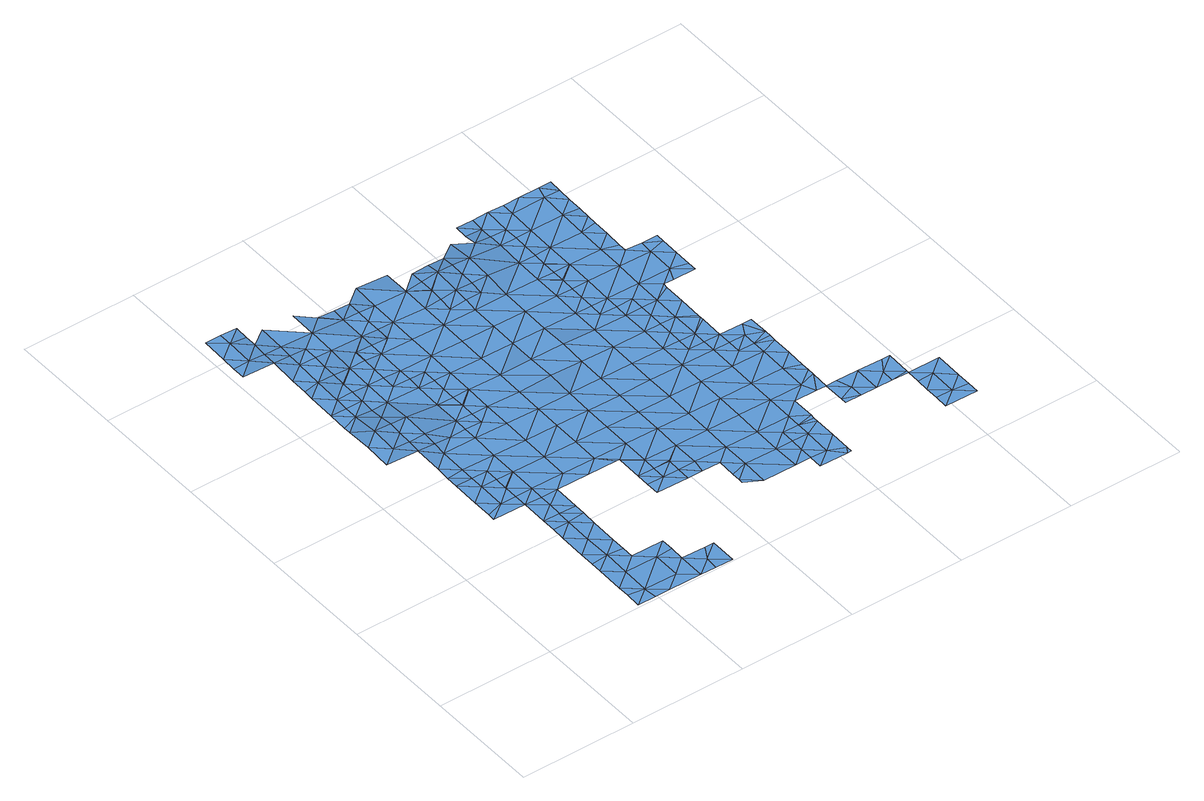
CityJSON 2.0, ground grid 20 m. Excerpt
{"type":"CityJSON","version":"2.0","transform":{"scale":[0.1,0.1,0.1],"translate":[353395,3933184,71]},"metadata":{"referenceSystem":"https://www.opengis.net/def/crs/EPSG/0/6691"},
"CityObjects":{
"waterbody1":{"type":"WaterBody","attributes":{"name":"4","class":"1140","function":"1","WaterBodyRiverFloodingRiskAttribute.description":"2","WaterBodyRiverFloodingRiskAttribute.rankOrg":"2","WaterBodyRiverFloodingRiskAttribute.adminType":"2","WaterBodyRiverFloodingRiskAttribute.scale":"L1"},"geometry":[{"type":"MultiSurface","lod":"1","boundaries":[[[0,1,2]],[[3,1,4]],[[1,0,4]],[[3,5,6]],[[5,3,4]],[[0,7,4]],[[8,9,10]],[[10,11,8]],[[12,6,5]],[[9,13,14]],[[11,15,8]],[[7,16,4]],[[8,13,9]],[[4,16,5]],[[17,13,7]],[[18,12,5]],[[17,14,13]],[[15,19,8]],[[13,16,7]],[[20,18,5]],[[19,21,8]],[[8,21,13]],[[5,16,20]],[[13,22,16]],[[21,22,13]],[[23,18,20]],[[24,21,19]],[[22,25,16]],[[20,26,23]],[[20,16,25]],[[27,22,21]],[[20,28,26]],[[27,21,24]],[[20,25,28]],[[29,30,31]],[[32,31,30]],[[33,32,30]],[[34,25,22]],[[35,36,37]],[[30,38,33]],[[39,40,41]],[[38,36,35]],[[42,27,24]],[[39,26,40]],[[35,33,38]],[[26,28,40]],[[43,34,22]],[[29,44,30]],[[43,22,27]],[[25,45,28]],[[46,41,47]],[[48,36,38]],[[49,46,47]],[[41,40,47]],[[50,49,47]],[[30,51,38]],[[52,27,42]],[[51,30,44]],[[53,50,54]],[[55,43,27]],[[50,47,54]],[[44,53,54]],[[52,55,27]],[[40,28,45]],[[56,57,58]],[[59,57,56]],[[25,34,45]],[[48,38,60]],[[40,61,47]],[[54,51,44]],[[57,52,58]],[[60,38,62]],[[61,40,45]],[[43,63,34]],[[55,52,57]],[[62,38,64]],[[38,51,64]],[[59,65,57]],[[54,47,66]],[[67,43,55]],[[64,68,62]],[[47,61,66]],[[69,70,71]],[[72,62,68]],[[65,73,57]],[[45,34,63]],[[74,61,45]],[[75,72,68]],[[51,54,76]],[[43,67,63]],[[71,77,78]],[[76,54,66]],[[79,64,51]],[[68,80,75]],[[78,73,65]],[[71,70,77]],[[81,75,80]],[[82,67,55]],[[77,73,78]],[[83,81,80]],[[61,84,66]],[[55,57,82]],[[85,51,76]],[[45,63,74]],[[80,86,83]],[[70,87,77]],[[82,57,73]],[[68,64,79]],[[67,88,63]],[[84,61,74]],[[89,90,91]],[[51,85,79]],[[91,92,93]],[[87,94,77]],[[90,92,91]],[[77,94,73]],[[88,67,82]],[[93,92,87]],[[95,86,80]],[[96,66,84]],[[97,85,76]],[[98,68,79]],[[76,66,99]],[[80,68,95]],[[100,82,73]],[[74,63,101]],[[99,66,96]],[[97,79,85]],[[95,68,98]],[[102,84,74]],[[63,88,101]],[[101,103,74]],[[87,92,94]],[[104,92,90]],[[103,102,74]],[[100,73,94]],[[79,105,98]],[[97,76,99]],[[82,106,88]],[[84,102,96]],[[100,106,82]],[[107,86,95]],[[108,94,92]],[[109,95,98]],[[88,110,101]],[[79,111,105]],[[104,108,92]],[[98,105,112]],[[102,113,96]],[[79,97,111]],[[98,112,109]],[[114,100,94]],[[113,115,96]],[[116,95,109]],[[117,95,116]],[[108,114,94]],[[118,97,99]],[[88,106,110]],[[110,119,101]],[[99,96,115]],[[120,95,117]],[[121,105,111]],[[103,101,119]],[[118,111,97]],[[122,102,103]],[[123,108,104]],[[124,125,100]],[[126,122,103]],[[118,99,115]],[[123,104,127]],[[102,122,113]],[[121,111,128]],[[100,114,124]],[[106,100,125]],[[106,129,110]],[[103,119,126]],[[130,128,111]],[[131,132,108]],[[108,132,114]],[[125,129,106]],[[108,123,131]],[[110,133,119]],[[111,118,130]],[[129,133,110]],[[132,134,114]],[[133,126,119]],[[115,113,135]],[[135,113,122]],[[114,136,124]],[[130,137,128]],[[135,138,115]],[[139,128,137]],[[140,137,141]],[[140,139,137]],[[124,136,125]],[[118,115,138]],[[118,142,130]],[[143,144,145]],[[132,146,134]],[[136,114,134]],[[145,141,143]],[[122,126,147]],[[148,135,122]],[[141,137,143]],[[125,149,129]],[[147,126,133]],[[147,148,122]],[[118,138,142]],[[130,150,137]],[[146,151,134]],[[152,144,143]],[[149,125,136]],[[129,153,133]],[[138,135,154]],[[151,146,155]],[[130,142,156]],[[133,157,147]],[[158,159,138]],[[160,134,151]],[[138,159,142]],[[136,134,160]],[[158,138,154]],[[153,129,149]],[[143,161,152]],[[143,137,150]],[[154,135,162]],[[130,156,150]],[[153,163,133]],[[135,148,162]],[[157,164,147]],[[165,149,136]],[[164,166,147]],[[147,166,148]],[[133,163,157]],[[167,168,142]],[[142,168,156]],[[142,159,167]],[[143,169,161]],[[170,154,162]],[[168,171,156]],[[143,150,169]],[[172,173,148]],[[136,160,165]],[[172,148,166]],[[174,175,156]],[[156,176,150]],[[177,153,149]],[[156,171,174]],[[162,148,173]],[[178,157,163]],[[162,179,170]],[[180,161,169]],[[156,175,176]],[[153,181,163]],[[182,179,162]],[[160,183,165]],[[184,185,150]],[[150,185,169]],[[162,173,182]],[[150,176,184]],[[149,165,186]],[[187,188,163]],[[153,177,181]],[[163,181,187]],[[178,163,188]],[[189,190,169]],[[149,186,177]],[[183,191,165]],[[169,185,189]],[[180,169,190]],[[192,186,165]],[[191,183,193]],[[192,165,191]],[[194,181,177]],[[195,196,186]],[[195,186,192]],[[177,186,196]],[[177,197,194]],[[197,177,196]],[[198,194,197]]]}]},
"waterbody2":{"type":"WaterBody","attributes":{"name":"4","class":"1140","function":"1","WaterBodyRiverFloodingRiskAttribute.description":"2","WaterBodyRiverFloodingRiskAttribute.rankOrg":"1","WaterBodyRiverFloodingRiskAttribute.adminType":"2","WaterBodyRiverFloodingRiskAttribute.scale":"L1"},"geometry":[{"type":"MultiSurface","lod":"1","boundaries":[[[199,200,201]],[[200,199,202]],[[202,199,203]],[[199,9,203]],[[202,203,2]],[[14,203,9]],[[14,17,203]],[[0,2,203]],[[9,199,10]],[[17,7,203]],[[10,199,11]],[[199,201,11]],[[203,7,0]]]}]},
"waterbody3":{"type":"WaterBody","attributes":{"name":"4","class":"1140","function":"1","WaterBodyRiverFloodingRiskAttribute.description":"2","WaterBodyRiverFloodingRiskAttribute.rankOrg":"1","WaterBodyRiverFloodingRiskAttribute.adminType":"2","WaterBodyRiverFloodingRiskAttribute.scale":"L1"},"geometry":[{"type":"MultiSurface","lod":"1","boundaries":[[[204,205,206]],[[204,206,6]],[[6,207,204]],[[208,209,210]],[[211,212,210]],[[213,214,215]],[[214,212,205]],[[215,214,204]],[[204,214,205]],[[211,210,216]],[[217,216,210]],[[209,217,210]],[[210,218,208]],[[218,210,214]],[[212,214,210]],[[218,214,213]],[[204,207,215]]]}]},
"waterbody4":{"type":"WaterBody","attributes":{"name":"4","class":"1140","function":"1","WaterBodyRiverFloodingRiskAttribute.description":"2","WaterBodyRiverFloodingRiskAttribute.rankOrg":"3","WaterBodyRiverFloodingRiskAttribute.adminType":"2","WaterBodyRiverFloodingRiskAttribute.scale":"L1"},"geometry":[{"type":"MultiSurface","lod":"1","boundaries":[[[6,12,207]],[[207,219,215]],[[207,12,219]],[[220,218,213]],[[220,215,219]],[[213,215,220]],[[12,18,219]],[[221,222,223]],[[224,209,208]],[[225,226,223]],[[208,218,224]],[[218,220,224]],[[223,222,225]],[[227,219,18]],[[228,229,230]],[[228,209,229]],[[231,226,225]],[[209,224,229]],[[220,219,227]],[[232,224,220]],[[222,233,225]],[[23,227,18]],[[227,232,220]],[[234,230,235]],[[236,234,235]],[[230,229,235]],[[237,236,235]],[[238,231,225]],[[229,224,31]],[[232,239,224]],[[240,233,241]],[[238,225,233]],[[31,32,229]],[[241,237,240]],[[32,33,229]],[[23,26,227]],[[237,235,240]],[[224,239,31]],[[235,229,33]],[[26,39,227]],[[33,35,235]],[[238,233,240]],[[39,41,227]],[[227,41,232]],[[35,37,235]],[[235,37,240]],[[41,46,232]],[[29,31,239]],[[49,50,232]],[[232,46,49]],[[242,238,240]],[[37,242,240]],[[239,232,50]],[[239,44,29]],[[53,44,239]],[[36,242,37]],[[239,50,53]],[[243,238,244]],[[36,48,242]],[[244,238,245]],[[238,242,245]],[[244,245,246]],[[48,60,242]],[[247,246,245]],[[72,75,242]],[[242,60,72]],[[245,242,75]],[[72,60,62]],[[83,247,245]],[[75,81,245]],[[81,83,245]]]}]},
"waterbody5":{"type":"WaterBody","attributes":{"name":"4","class":"1140","function":"1","WaterBodyRiverFloodingRiskAttribute.description":"2","WaterBodyRiverFloodingRiskAttribute.rankOrg":"2","WaterBodyRiverFloodingRiskAttribute.adminType":"2","WaterBodyRiverFloodingRiskAttribute.scale":"L1"},"geometry":[{"type":"MultiSurface","lod":"1","boundaries":[[[248,249,221]],[[223,248,221]],[[250,251,248]],[[251,249,248]],[[226,248,223]],[[248,226,252]],[[252,250,248]],[[252,253,254]],[[255,253,252]],[[255,252,226]],[[254,256,252]],[[252,256,250]]]}]},
"waterbody6":{"type":"WaterBody","attributes":{"name":"4","class":"1140","function":"1","WaterBodyRiverFloodingRiskAttribute.description":"2","WaterBodyRiverFloodingRiskAttribute.rankOrg":"1","WaterBodyRiverFloodingRiskAttribute.adminType":"2","WaterBodyRiverFloodingRiskAttribute.scale":"L1"},"geometry":[{"type":"MultiSurface","lod":"1","boundaries":[[[257,15,11]],[[19,15,257]],[[257,258,259]],[[11,258,257]],[[260,19,257]],[[259,260,257]]]}]},
"waterbody7":{"type":"WaterBody","attributes":{"name":"4","class":"1140","function":"1","WaterBodyRiverFloodingRiskAttribute.description":"2","WaterBodyRiverFloodingRiskAttribute.rankOrg":"2","WaterBodyRiverFloodingRiskAttribute.adminType":"2","WaterBodyRiverFloodingRiskAttribute.scale":"L1"},"geometry":[{"type":"MultiSurface","lod":"1","boundaries":[[[261,262,263]],[[264,265,266]],[[266,267,264]],[[267,268,264]],[[269,265,264]],[[270,271,272]],[[264,268,263]],[[267,273,268]],[[271,263,268]],[[270,263,271]],[[261,263,270]],[[274,275,276]],[[277,270,278]],[[278,270,272]],[[279,278,272]],[[278,279,280]],[[278,280,281]],[[281,277,278]],[[269,263,262]],[[264,263,269]],[[282,265,269]],[[282,283,265]],[[273,284,268]],[[271,285,272]],[[268,285,271]],[[285,268,286]],[[284,286,268]],[[287,265,288]],[[266,265,287]],[[265,283,289]],[[283,276,289]],[[276,275,289]],[[259,275,274]],[[259,258,275]],[[258,290,275]],[[291,275,290]],[[260,259,274]],[[275,291,289]],[[288,289,291]],[[289,288,265]]]}]},
"waterbody8":{"type":"WaterBody","attributes":{"name":"4","class":"1140","function":"1","WaterBodyRiverFloodingRiskAttribute.description":"2","WaterBodyRiverFloodingRiskAttribute.rankOrg":"2","WaterBodyRiverFloodingRiskAttribute.adminType":"2","WaterBodyRiverFloodingRiskAttribute.scale":"L1"},"geometry":[{"type":"MultiSurface","lod":"1","boundaries":[[[241,233,292]],[[221,293,292]],[[222,221,292]],[[233,222,292]],[[228,294,209]],[[228,230,294]],[[294,230,295]],[[295,234,236]],[[292,295,237]],[[294,296,216]],[[295,292,293]],[[230,234,295]],[[292,237,241]],[[216,217,294]],[[217,209,294]],[[297,296,295]],[[294,295,296]],[[297,295,293]],[[236,237,295]]]}]},
"waterbody9":{"type":"WaterBody","attributes":{"name":"4","class":"1140","function":"1","WaterBodyRiverFloodingRiskAttribute.description":"2","WaterBodyRiverFloodingRiskAttribute.rankOrg":"1","WaterBodyRiverFloodingRiskAttribute.adminType":"2","WaterBodyRiverFloodingRiskAttribute.scale":"L1"},"geometry":[{"type":"MultiSurface","lod":"1","boundaries":[[[59,56,298]],[[78,65,59]],[[78,59,298]],[[299,300,298]],[[300,69,298]],[[298,56,299]],[[78,298,71]],[[298,69,71]]]}]},
"waterbody10":{"type":"WaterBody","attributes":{"name":"4","class":"1140","function":"1","WaterBodyRiverFloodingRiskAttribute.description":"2","WaterBodyRiverFloodingRiskAttribute.rankOrg":"3","WaterBodyRiverFloodingRiskAttribute.adminType":"2","WaterBodyRiverFloodingRiskAttribute.scale":"L1"},"geometry":[{"type":"MultiSurface","lod":"1","boundaries":[[[145,301,141]],[[302,128,139]],[[121,128,302]],[[141,301,302]],[[117,116,301]],[[139,140,302]],[[302,140,141]],[[116,109,301]],[[109,302,301]],[[109,112,302]],[[303,120,301]],[[120,117,301]],[[144,303,301]],[[144,301,145]],[[105,121,302]],[[112,105,302]]]}]},
"waterbody11":{"type":"WaterBody","attributes":{"name":"4","class":"1140","function":"1","WaterBodyRiverFloodingRiskAttribute.description":"2","WaterBodyRiverFloodingRiskAttribute.rankOrg":"1","WaterBodyRiverFloodingRiskAttribute.adminType":"2","WaterBodyRiverFloodingRiskAttribute.scale":"L1"},"geometry":[{"type":"MultiSurface","lod":"1","boundaries":[[[304,155,146]],[[305,306,307]],[[131,308,132]],[[146,132,308]],[[146,308,304]],[[304,308,309]],[[131,123,308]],[[306,310,307]],[[309,308,310]],[[310,123,127]],[[127,311,310]],[[310,306,309]],[[123,310,308]],[[310,311,307]]]}]},
"waterbody12":{"type":"WaterBody","attributes":{"name":"4","class":"1140","function":"1","WaterBodyRiverFloodingRiskAttribute.description":"2","WaterBodyRiverFloodingRiskAttribute.rankOrg":"1","WaterBodyRiverFloodingRiskAttribute.adminType":"2","WaterBodyRiverFloodingRiskAttribute.scale":"L1"},"geometry":[{"type":"MultiSurface","lod":"1","boundaries":[[[312,313,314]],[[315,316,317]],[[315,318,316]],[[315,319,318]],[[320,321,322]],[[323,324,325]],[[326,325,324]],[[326,327,325]],[[326,314,327]],[[328,314,326]],[[329,314,328]],[[329,330,314]],[[329,316,330]],[[331,316,329]],[[331,332,316]],[[331,333,332]],[[334,335,336]],[[335,334,337]],[[179,331,338]],[[159,338,339]],[[338,329,339]],[[167,159,339]],[[171,168,328]],[[168,339,328]],[[174,171,328]],[[174,328,175]],[[175,328,176]],[[184,176,326]],[[184,326,185]],[[340,341,188]],[[340,336,341]],[[178,188,341]],[[164,341,166]],[[335,166,341]],[[167,339,168]],[[158,338,159]],[[172,166,335]],[[341,336,335]],[[342,343,332]],[[344,332,343]],[[342,332,333]],[[331,329,338]],[[345,327,313]],[[345,346,327]],[[347,325,346]],[[347,348,325]],[[322,323,348]],[[312,314,330]],[[339,329,328]],[[176,328,326]],[[314,313,327]],[[327,346,325]],[[348,323,325]],[[323,321,349]],[[185,326,324]],[[321,323,322]],[[316,318,330]],[[332,317,316]],[[344,317,332]],[[189,185,324]],[[180,190,350]],[[351,352,350]],[[190,353,350]],[[353,351,350]],[[349,354,323]],[[354,324,323]],[[190,324,354]],[[355,333,331]],[[356,333,355]],[[337,355,335]],[[173,335,355]],[[173,172,335]],[[154,170,338]],[[170,179,338]],[[182,355,179]],[[182,173,355]],[[158,154,338]],[[164,157,341]],[[157,178,341]],[[337,356,355]],[[355,331,179]],[[357,354,349]],[[357,353,354]],[[353,190,354]],[[358,161,350]],[[350,161,180]],[[350,352,358]],[[189,324,190]]]}]},
"waterbody13":{"type":"WaterBody","attributes":{"name":"4","class":"1140","function":"1","WaterBodyRiverFloodingRiskAttribute.description":"2","WaterBodyRiverFloodingRiskAttribute.rankOrg":"1","WaterBodyRiverFloodingRiskAttribute.adminType":"2","WaterBodyRiverFloodingRiskAttribute.scale":"L1"},"geometry":[{"type":"MultiSurface","lod":"1","boundaries":[[[359,360,361]],[[362,188,187]],[[181,194,362]],[[187,181,362]],[[198,359,194]],[[361,188,362]],[[194,359,362]],[[359,361,362]]]}]},
"waterbody14":{"type":"WaterBody","attributes":{"name":"4","class":"1140","function":"1","WaterBodyRiverFloodingRiskAttribute.description":"2","WaterBodyRiverFloodingRiskAttribute.rankOrg":"1","WaterBodyRiverFloodingRiskAttribute.adminType":"2","WaterBodyRiverFloodingRiskAttribute.scale":"L1"},"geometry":[{"type":"MultiSurface","lod":"1","boundaries":[[[363,364,365]],[[366,364,363]],[[363,367,368]],[[368,366,363]],[[364,369,365]],[[370,371,364]],[[367,193,368]],[[372,366,368]],[[370,364,366]],[[371,370,373]],[[371,369,364]],[[374,375,372]],[[368,374,372]],[[193,374,368]]]}]},
"waterbody15":{"type":"WaterBody","attributes":{"name":"4","class":"1140","function":"1","WaterBodyRiverFloodingRiskAttribute.description":"2","WaterBodyRiverFloodingRiskAttribute.rankOrg":"1","WaterBodyRiverFloodingRiskAttribute.adminType":"2","WaterBodyRiverFloodingRiskAttribute.scale":"L1"},"geometry":[{"type":"MultiSurface","lod":"1","boundaries":[[[376,377,378]],[[379,376,373]],[[378,373,376]],[[380,381,382]],[[376,382,377]],[[383,382,376]],[[382,381,384]],[[383,380,382]],[[377,382,385]],[[385,382,384]],[[383,376,379]]]}]}
},
"vertices":[
[144,376,1],[116,397,2],[116,377,1],[117,422,2],[144,399,2],[145,445,2],[117,469,5],[172,376,1],[200,306,1],[171,329,1],[171,306,1],[171,283,1],[146,468,4],[200,352,1],[171,330,1],[199,282,1],[201,398,1],[172,353,1],[174,468,2],[228,282,1],[202,444,2],[256,305,1],[257,351,1],[202,468,2],[284,281,1],[258,397,1],[231,467,2],[313,304,1],[259,443,1],[205,606,3],[205,629,3],[176,607,3],[176,630,4],[177,653,4],[314,396,1],[177,676,5],[178,699,5],[177,699,5],[206,675,4],[231,490,2],[259,490,2],[232,513,2],[335,280,1],[314,350,1],[233,606,2],[315,442,1],[232,514,2],[260,536,2],[206,698,4],[232,536,2],[232,559,2],[262,629,2],[341,280,1],[233,582,2],[261,582,2],[370,303,1],[340,234,1],[369,257,1],[341,277,1],[368,234,1],[234,698,3],[316,489,1],[235,698,3],[371,395,1],[262,675,2],[397,234,1],[317,535,1],[370,349,1],[263,721,3],[396,187,1],[421,187,1],[396,210,1],[235,721,4],[425,256,1],[372,441,1],[235,744,4],[317,581,1],[425,210,1],[397,233,1],[319,674,1],[264,767,3],[236,768,4],[426,302,1],[236,791,5],[373,488,3],[318,628,1],[265,813,4],[453,186,1],[427,348,1],[452,131,1],[480,116,1],[452,139,1],[481,162,1],[452,153,1],[481,209,1],[321,766,1],[373,534,3],[375,627,1],[320,720,1],[374,580,1],[482,255,1],[428,394,1],[429,487,2],[429,441,1],[537,115,1],[348,696,1],[483,301,1],[321,812,1],[537,161,1],[349,742,5],[484,348,1],[376,673,1],[348,719,4],[430,533,3],[538,208,1],[431,579,1],[349,743,5],[349,766,5],[432,626,1],[484,394,1],[349,789,5],[376,695,5],[486,486,1],[565,138,1],[539,254,1],[540,300,1],[485,440,1],[565,115,1],[404,695,5],[540,347,1],[432,672,2],[566,161,1],[566,184,1],[541,393,1],[595,207,1],[487,532,1],[596,253,1],[433,718,7],[487,578,1],[405,718,7],[405,741,8],[405,742,8],[488,625,2],[434,764,8],[406,788,5],[405,765,9],[594,184,1],[542,439,1],[543,485,1],[596,299,1],[490,717,2],[623,190,1],[435,810,2],[597,346,1],[515,555,1],[622,183,1],[489,671,2],[570,415,1],[516,578,1],[516,601,1],[623,230,1],[463,787,6],[543,531,1],[598,392,1],[570,438,1],[652,252,1],[571,461,1],[516,624,2],[517,647,2],[491,763,3],[544,554,1],[517,648,2],[571,485,1],[572,508,1],[517,670,2],[517,693,2],[517,694,2],[654,345,1],[598,414,1],[572,554,1],[491,787,3],[626,368,1],[572,531,1],[662,229,1],[518,716,2],[518,740,3],[653,298,1],[626,391,1],[626,414,1],[519,763,3],[519,786,3],[681,262,1],[681,274,1],[680,229,1],[654,368,1],[681,288,1],[682,321,1],[682,356,1],[683,368,1],
[143,306,1],[115,296,1],[114,284,1],[115,330,1],[144,353,1],
[89,493,7],[61,516,8],[60,470,7],[118,492,6],[119,584,3],[120,608,4],[91,585,4],[62,574,5],[62,562,5],[119,538,8],[90,539,9],[118,515,7],[63,608,5],[91,608,4],[119,561,5],
[146,492,6],[147,538,7],[65,747,10],[93,747,9],[65,770,11],[147,584,3],[94,770,10],[66,794,12],[203,491,2],[120,631,5],[148,630,4],[120,654,5],[95,816,11],[203,537,2],[122,746,8],[121,654,5],[149,676,5],[121,677,6],[121,700,7],[151,769,8],[204,583,2],[150,722,7],[122,723,8],[206,722,5],[151,815,9],[179,792,7],[207,768,5],[180,792,7],[208,791,6],
[37,771,12],[9,748,12],[9,795,13],[9,771,12],[38,817,14],[66,839,13],[38,840,14],[66,816,12],[10,840,14],
[199,260,1],[170,237,1],[198,237,1],[227,236,1],
[281,76,1],[281,97,1],[252,74,1],[196,75,1],[197,121,1],[168,99,1],[167,52,1],[195,28,1],[225,98,1],[280,50,1],[252,27,1],[279,4,1],[167,32,1],[227,216,1],[198,214,1],[226,190,1],[321,49,1],[308,26,1],[306,3,1],[337,3,1],[337,49,1],[225,119,1],[225,143,1],[166,5,1],[223,5,1],[198,5,1],[168,118,1],[168,144,1],[197,167,1],[170,214,1],[169,191,1],
[93,723,8],[64,701,8],[92,631,5],[92,677,7],[63,655,6],[64,671,7],
[368,211,1],[340,211,1],[340,188,1],
[377,765,10],[376,719,8],[378,789,6],
[622,175,1],[621,91,1],[621,101,1],[614,91,1],[594,160,1],[622,137,1],[593,114,1],[565,92,1],
[630,661,2],[631,691,3],[602,669,2],[687,630,1],[658,622,1],[686,598,1],[660,645,1],[687,645,1],[633,830,5],[611,830,5],[633,808,4],[605,808,5],[547,763,3],[604,762,4],[546,716,3],[603,715,3],[546,670,2],[602,623,2],[630,646,2],[601,576,1],[657,575,1],[629,553,1],[627,467,1],[599,484,1],[627,461,1],[628,507,1],[544,577,1],[545,624,2],[627,455,1],[599,438,1],[647,552,1],[686,552,1],[686,568,1],[631,720,3],[632,738,3],[632,759,4],[632,784,4],[577,831,4],[491,809,3],[492,832,4],[464,833,3],[520,832,4],[548,809,4],[600,530,1],[628,544,1],[548,831,4],[463,810,3],
[683,379,1],[683,413,1],[666,413,1],[654,391,1],
[737,228,1],[765,204,1],[780,227,1],[736,181,1],[699,229,1],[708,205,1],[794,227,1],[764,181,1],[793,184,1],[708,182,1],[793,180,1],[680,192,1],[680,182,1],
[821,157,1],[848,133,1],[849,180,1],[793,157,1],[792,111,1],[791,88,1],[820,111,1],[792,134,1],[848,87,1],[848,108,1]
]}
